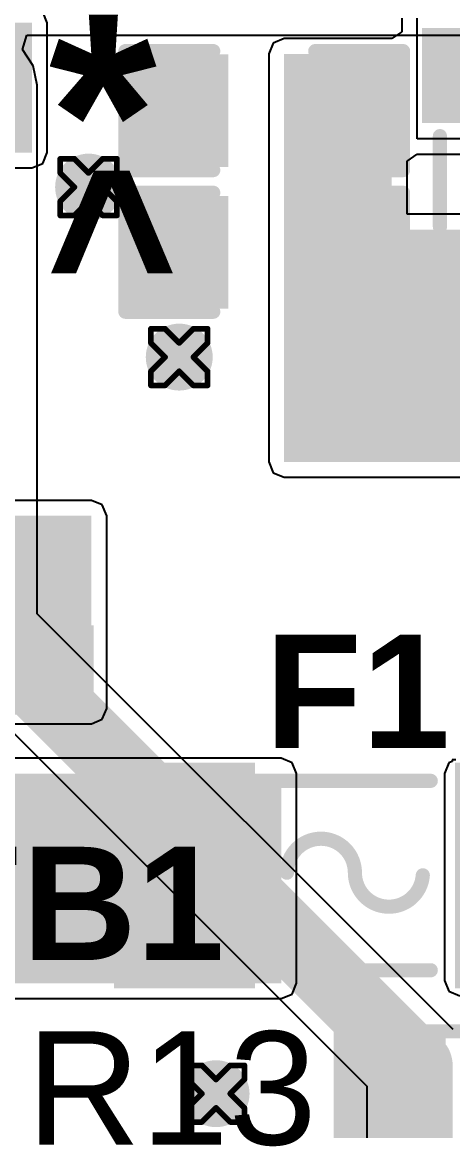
# Model space of a CAD drawing. Header units: inches. Extents: x -0.2 to 17.4, y -0.2 to 2.6.
# Drawn here: x 1.4876 to 1.6396, y 0.5479 to 0.9392 of the extents above; entities that cross this region are included whole.
import ezdxf

# ---------------------------------------------------------------- set-up
doc = ezdxf.new("R2010")
doc.units = ezdxf.units.IN
doc.header["$MEASUREMENT"] = 0
for name, color, linetype in [('Bottom Layer', 5, 'Continuous'), ('Drill Drawing', 1, 'Continuous'), ('Top Layer', 1, 'Continuous'), ('Top Overlay', 2, 'Continuous'), ('Top Paste', 8, 'Continuous'), ('Top Solder', 216, 'Continuous'), ('Via Holes', 16, 'Continuous')]:
    doc.layers.add(name, color=color, linetype=linetype)
doc.styles.add('Arial', font='', dxfattribs={"height": 0.2})
doc.styles.add('Arial_Bold', font='', dxfattribs={"height": 0.2})
doc.styles.get('Arial').set_extended_font_data('Arial')
doc.styles.get('Arial_Bold').set_extended_font_data('Arial', bold=True)

# ---------------------------------------------------------------- blocks, each defined once
blk = doc.blocks.new('R___0603_12')
at = {"layer": 'Top Layer'}
for points in [[(-0.015, 0.0175), (-0.015, -0.0175), (-0.045, -0.0175), (-0.045, 0.0175)], [(0.045, 0.0175), (0.045, -0.0175), (0.015, -0.0175), (0.015, 0.0175)]]:
    blk.add_hatch(color=1, dxfattribs=at).paths.add_polyline_path(points)
at = {"layer": 'Top Paste'}
for points in [[(-0.015, 0.0175), (-0.015, -0.0175), (-0.045, -0.0175), (-0.045, 0.0175)], [(0.045, 0.0175), (0.045, -0.0175), (0.015, -0.0175), (0.015, 0.0175)]]:
    blk.add_hatch(color=8, dxfattribs=at).paths.add_polyline_path(points)
at = {"layer": 'Top Solder'}
for points in [[(-0.011, 0.0215), (-0.011, -0.0215), (-0.049, -0.0215), (-0.049, 0.0215)], [(0.049, 0.0215), (0.049, -0.0215), (0.011, -0.0215), (0.011, 0.0215)]]:
    blk.add_hatch(color=216, dxfattribs=at).paths.add_polyline_path(points)
at = {"layer": 'Top Overlay'}
for points in [[(-0.048, 0.021, 0.005, 0.005, 0), (-0.048, -0.021, 0.005, 0.005, 0)], [(0.048, 0.021, 0.005, 0.005, 0), (-0.048, 0.021, 0.005, 0.005, 0)], [(0.048, 0.021, 0.005, 0.005, 0), (0.048, -0.021, 0.005, 0.005, 0)], [(0.048, -0.021, 0.005, 0.005, 0), (-0.048, -0.021, 0.005, 0.005, 0)]]:
    blk.add_lwpolyline(points, format="xyseb", dxfattribs=at)
for points in [[(-0.04925, 0.021, 0.0025, 0.0025, 1), (-0.04675, 0.021, 0.0025, 0.0025, 1)], [(-0.04925, 0.021, 0.0025, 0.0025, 1), (-0.04675, 0.021, 0.0025, 0.0025, 1)], [(0.04675, 0.021, 0.0025, 0.0025, 1), (0.04925, 0.021, 0.0025, 0.0025, 1)], [(0.04675, 0.021, 0.0025, 0.0025, 1), (0.04925, 0.021, 0.0025, 0.0025, 1)], [(-0.04925, -0.021, 0.0025, 0.0025, 1), (-0.04675, -0.021, 0.0025, 0.0025, 1)], [(-0.04925, -0.021, 0.0025, 0.0025, 1), (-0.04675, -0.021, 0.0025, 0.0025, 1)], [(0.04675, -0.021, 0.0025, 0.0025, 1), (0.04925, -0.021, 0.0025, 0.0025, 1)], [(0.04675, -0.021, 0.0025, 0.0025, 1), (0.04925, -0.021, 0.0025, 0.0025, 1)]]:
    blk.add_lwpolyline(points, format="xyseb", close=True, dxfattribs=at)
blk = doc.blocks.new('IND_1008__2520_M_______71')
at = {"layer": 'Top Layer'}
for points in [[(-0.0502, 0.04331), (-0.02461, 0.04331), (-0.02461, -0.04331), (-0.0502, -0.04331)], [(0.02461, 0.04331), (0.0502, 0.04331), (0.0502, -0.04331), (0.02461, -0.04331)]]:
    blk.add_hatch(color=1, dxfattribs=at).paths.add_polyline_path(points)
at = {"layer": 'Top Paste'}
for points in [[(-0.0502, 0.04331), (-0.02461, 0.04331), (-0.02461, -0.04331), (-0.0502, -0.04331)], [(0.02461, 0.04331), (0.0502, 0.04331), (0.0502, -0.04331), (0.02461, -0.04331)]]:
    blk.add_hatch(color=8, dxfattribs=at).paths.add_polyline_path(points)
at = {"layer": 'Top Solder'}
for points in [[(-0.0542, 0.04731), (-0.02061, 0.04731), (-0.02061, -0.04731), (-0.0542, -0.04731)], [(0.02061, 0.04731), (0.0542, 0.04731), (0.0542, -0.04731), (0.02061, -0.04731)]]:
    blk.add_hatch(color=216, dxfattribs=at).paths.add_polyline_path(points)
at = {"layer": 'Top Overlay'}
for points in [[(0.016, 0.041, 0.005, 0.005, 0), (-0.016, 0.041, 0.005, 0.005, 0)], [(0.016, -0.041, 0.005, 0.005, 0), (-0.016, -0.041, 0.005, 0.005, 0)]]:
    blk.add_lwpolyline(points, format="xyseb", dxfattribs=at)
for points in [[(-0.01725, 0.041, 0.0025, 0.0025, 1), (-0.01475, 0.041, 0.0025, 0.0025, 1)], [(0.01475, 0.041, 0.0025, 0.0025, 1), (0.01725, 0.041, 0.0025, 0.0025, 1)], [(-0.01725, -0.041, 0.0025, 0.0025, 1), (-0.01475, -0.041, 0.0025, 0.0025, 1)], [(0.01475, -0.041, 0.0025, 0.0025, 1), (0.01725, -0.041, 0.0025, 0.0025, 1)]]:
    blk.add_lwpolyline(points, format="xyseb", close=True, dxfattribs=at)
blk = doc.blocks.new('IND_0603__1608_M_______77')
at = {"layer": 'Top Layer'}
for points in [[(-0.03937, 0.01575), (-0.01575, 0.01575), (-0.01575, -0.01575), (-0.03937, -0.01575)], [(0.01575, 0.01575), (0.03937, 0.01575), (0.03937, -0.01575), (0.01575, -0.01575)]]:
    blk.add_hatch(color=1, dxfattribs=at).paths.add_polyline_path(points)
at = {"layer": 'Top Paste'}
for points in [[(-0.03937, 0.01575), (-0.01575, 0.01575), (-0.01575, -0.01575), (-0.03937, -0.01575)], [(0.01575, 0.01575), (0.03937, 0.01575), (0.03937, -0.01575), (0.01575, -0.01575)]]:
    blk.add_hatch(color=8, dxfattribs=at).paths.add_polyline_path(points)
at = {"layer": 'Top Solder'}
for points in [[(-0.04337, 0.01975), (-0.01175, 0.01975), (-0.01175, -0.01975), (-0.04337, -0.01975)], [(0.01175, 0.01975), (0.04337, 0.01975), (0.04337, -0.01975), (0.01175, -0.01975)]]:
    blk.add_hatch(color=216, dxfattribs=at).paths.add_polyline_path(points)
at = {"layer": 'Top Overlay'}
for points in [[(-0.008, 0.018, 0.005, 0.005, 0), (0.009, 0.018, 0.005, 0.005, 0)], [(-0.008, -0.018, 0.005, 0.005, 0), (0.009, -0.018, 0.005, 0.005, 0)]]:
    blk.add_lwpolyline(points, format="xyseb", dxfattribs=at)
for points in [[(-0.00925, 0.018, 0.0025, 0.0025, 1), (-0.00675, 0.018, 0.0025, 0.0025, 1)], [(0.00775, 0.018, 0.0025, 0.0025, 1), (0.01025, 0.018, 0.0025, 0.0025, 1)], [(-0.00925, -0.018, 0.0025, 0.0025, 1), (-0.00675, -0.018, 0.0025, 0.0025, 1)], [(0.00775, -0.018, 0.0025, 0.0025, 1), (0.01025, -0.018, 0.0025, 0.0025, 1)]]:
    blk.add_lwpolyline(points, format="xyseb", close=True, dxfattribs=at)
blk = doc.blocks.new('F____1206__3216_M_______78')
at = {"layer": 'Top Layer'}
for points in [[(-0.08102, 0.03583), (-0.03929, 0.03583), (-0.03929, -0.03583), (-0.08102, -0.03583)], [(0.03929, 0.03583), (0.08102, 0.03583), (0.08102, -0.03583), (0.03929, -0.03583)]]:
    blk.add_hatch(color=1, dxfattribs=at).paths.add_polyline_path(points)
at = {"layer": 'Top Paste'}
for points in [[(-0.08102, 0.03583), (-0.03929, 0.03583), (-0.03929, -0.03583), (-0.08102, -0.03583)], [(0.03929, 0.03583), (0.08102, 0.03583), (0.08102, -0.03583), (0.03929, -0.03583)]]:
    blk.add_hatch(color=8, dxfattribs=at).paths.add_polyline_path(points)
at = {"layer": 'Top Solder'}
for points in [[(-0.08502, 0.03983), (-0.03529, 0.03983), (-0.03529, -0.03983), (-0.08502, -0.03983)], [(0.03529, 0.03983), (0.08502, 0.03983), (0.08502, -0.03983), (0.03529, -0.03983)]]:
    blk.add_hatch(color=216, dxfattribs=at).paths.add_polyline_path(points)
at = {"layer": 'Top Overlay'}
for points in [[(0.02677, 0.03343, 0.005, 0.005, 0), (-0.02677, 0.03343, 0.005, 0.005, 0)], [(-0.02396, -0.00008, 0.005, 0.005, -0.962331), (0, -0.001, 0.005, 0.005, 0)], [(0.024, -0.001, 0.005, 0.005, -1), (0, -0.001, 0.005, 0.005, 0)], [(0.02677, -0.03343, 0.005, 0.005, 0), (-0.02677, -0.03343, 0.005, 0.005, 0)]]:
    blk.add_lwpolyline(points, format="xyseb", dxfattribs=at)
for points in [[(-0.02802, 0.03343, 0.0025, 0.0025, 1), (-0.02552, 0.03343, 0.0025, 0.0025, 1)], [(0.02552, 0.03343, 0.0025, 0.0025, 1), (0.02802, 0.03343, 0.0025, 0.0025, 1)], [(-0.02521, -0.00008, 0.0025, 0.0025, 1), (-0.02271, -0.00008, 0.0025, 0.0025, 1)], [(-0.00125, -0.001, 0.0025, 0.0025, 1), (0.00125, -0.001, 0.0025, 0.0025, 1)], [(-0.00125, -0.001, 0.0025, 0.0025, 1), (0.00125, -0.001, 0.0025, 0.0025, 1)], [(0.02275, -0.001, 0.0025, 0.0025, 1), (0.02525, -0.001, 0.0025, 0.0025, 1)], [(-0.02802, -0.03343, 0.0025, 0.0025, 1), (-0.02552, -0.03343, 0.0025, 0.0025, 1)], [(0.02552, -0.03343, 0.0025, 0.0025, 1), (0.02802, -0.03343, 0.0025, 0.0025, 1)]]:
    blk.add_lwpolyline(points, format="xyseb", close=True, dxfattribs=at)
blk = doc.blocks.new('C___0603_117')
at = {"layer": 'Top Layer'}
for points in [[(-0.015, 0.0175), (-0.015, -0.0175), (-0.045, -0.0175), (-0.045, 0.0175)], [(0.045, 0.0175), (0.045, -0.0175), (0.015, -0.0175), (0.015, 0.0175)]]:
    blk.add_hatch(color=1, dxfattribs=at).paths.add_polyline_path(points)
at = {"layer": 'Top Paste'}
for points in [[(-0.015, 0.0175), (-0.015, -0.0175), (-0.045, -0.0175), (-0.045, 0.0175)], [(0.045, 0.0175), (0.045, -0.0175), (0.015, -0.0175), (0.015, 0.0175)]]:
    blk.add_hatch(color=8, dxfattribs=at).paths.add_polyline_path(points)
at = {"layer": 'Top Solder'}
for points in [[(-0.01264, 0.01986), (-0.01264, -0.01986), (-0.04736, -0.01986), (-0.04736, 0.01986)], [(0.04736, 0.01986), (0.04736, -0.01986), (0.01264, -0.01986), (0.01264, 0.01986)]]:
    blk.add_hatch(color=216, dxfattribs=at).paths.add_polyline_path(points)
at = {"layer": 'Top Overlay'}
for points in [[(-0.049, -0.021, 0.005, 0.005, 0), (-0.049, 0.021, 0.005, 0.005, 0)], [(-0.049, 0.021, 0.005, 0.005, 0), (-0.018, 0.021, 0.005, 0.005, 0)], [(0.018, 0.021, 0.005, 0.005, 0), (0.049, 0.021, 0.005, 0.005, 0)], [(0.049, -0.021, 0.005, 0.005, 0), (0.049, 0.021, 0.005, 0.005, 0)], [(-0.049, -0.021, 0.005, 0.005, 0), (-0.018, -0.021, 0.005, 0.005, 0)], [(0.018, -0.021, 0.005, 0.005, 0), (0.049, -0.021, 0.005, 0.005, 0)]]:
    blk.add_lwpolyline(points, format="xyseb", dxfattribs=at)
for points in [[(-0.05025, 0.021, 0.0025, 0.0025, 1), (-0.04775, 0.021, 0.0025, 0.0025, 1)], [(-0.05025, 0.021, 0.0025, 0.0025, 1), (-0.04775, 0.021, 0.0025, 0.0025, 1)], [(-0.01925, 0.021, 0.0025, 0.0025, 1), (-0.01675, 0.021, 0.0025, 0.0025, 1)], [(0.01675, 0.021, 0.0025, 0.0025, 1), (0.01925, 0.021, 0.0025, 0.0025, 1)], [(0.04775, 0.021, 0.0025, 0.0025, 1), (0.05025, 0.021, 0.0025, 0.0025, 1)], [(0.04775, 0.021, 0.0025, 0.0025, 1), (0.05025, 0.021, 0.0025, 0.0025, 1)], [(-0.05025, -0.021, 0.0025, 0.0025, 1), (-0.04775, -0.021, 0.0025, 0.0025, 1)], [(-0.05025, -0.021, 0.0025, 0.0025, 1), (-0.04775, -0.021, 0.0025, 0.0025, 1)], [(-0.01925, -0.021, 0.0025, 0.0025, 1), (-0.01675, -0.021, 0.0025, 0.0025, 1)], [(0.01675, -0.021, 0.0025, 0.0025, 1), (0.01925, -0.021, 0.0025, 0.0025, 1)], [(0.04775, -0.021, 0.0025, 0.0025, 1), (0.05025, -0.021, 0.0025, 0.0025, 1)], [(0.04775, -0.021, 0.0025, 0.0025, 1), (0.05025, -0.021, 0.0025, 0.0025, 1)]]:
    blk.add_lwpolyline(points, format="xyseb", close=True, dxfattribs=at)
blk = doc.blocks.new('C___0603_118')
at = {"layer": 'Top Layer'}
for points in [[(-0.015, 0.0175), (-0.015, -0.0175), (-0.045, -0.0175), (-0.045, 0.0175)], [(0.045, 0.0175), (0.045, -0.0175), (0.015, -0.0175), (0.015, 0.0175)]]:
    blk.add_hatch(color=1, dxfattribs=at).paths.add_polyline_path(points)
at = {"layer": 'Top Paste'}
for points in [[(-0.015, 0.0175), (-0.015, -0.0175), (-0.045, -0.0175), (-0.045, 0.0175)], [(0.045, 0.0175), (0.045, -0.0175), (0.015, -0.0175), (0.015, 0.0175)]]:
    blk.add_hatch(color=8, dxfattribs=at).paths.add_polyline_path(points)
at = {"layer": 'Top Solder'}
for points in [[(-0.01264, 0.01986), (-0.01264, -0.01986), (-0.04736, -0.01986), (-0.04736, 0.01986)], [(0.04736, 0.01986), (0.04736, -0.01986), (0.01264, -0.01986), (0.01264, 0.01986)]]:
    blk.add_hatch(color=216, dxfattribs=at).paths.add_polyline_path(points)
at = {"layer": 'Top Overlay'}
for points in [[(-0.049, 0.021, 0.005, 0.005, 0), (-0.018, 0.021, 0.005, 0.005, 0)], [(-0.049, -0.021, 0.005, 0.005, 0), (-0.049, 0.021, 0.005, 0.005, 0)], [(0.018, 0.021, 0.005, 0.005, 0), (0.049, 0.021, 0.005, 0.005, 0)], [(0.049, -0.021, 0.005, 0.005, 0), (0.049, 0.021, 0.005, 0.005, 0)], [(-0.049, -0.021, 0.005, 0.005, 0), (-0.018, -0.021, 0.005, 0.005, 0)], [(0.018, -0.021, 0.005, 0.005, 0), (0.049, -0.021, 0.005, 0.005, 0)]]:
    blk.add_lwpolyline(points, format="xyseb", dxfattribs=at)
for points in [[(-0.05025, 0.021, 0.0025, 0.0025, 1), (-0.04775, 0.021, 0.0025, 0.0025, 1)], [(-0.05025, 0.021, 0.0025, 0.0025, 1), (-0.04775, 0.021, 0.0025, 0.0025, 1)], [(-0.01925, 0.021, 0.0025, 0.0025, 1), (-0.01675, 0.021, 0.0025, 0.0025, 1)], [(0.01675, 0.021, 0.0025, 0.0025, 1), (0.01925, 0.021, 0.0025, 0.0025, 1)], [(0.04775, 0.021, 0.0025, 0.0025, 1), (0.05025, 0.021, 0.0025, 0.0025, 1)], [(0.04775, 0.021, 0.0025, 0.0025, 1), (0.05025, 0.021, 0.0025, 0.0025, 1)], [(-0.05025, -0.021, 0.0025, 0.0025, 1), (-0.04775, -0.021, 0.0025, 0.0025, 1)], [(-0.05025, -0.021, 0.0025, 0.0025, 1), (-0.04775, -0.021, 0.0025, 0.0025, 1)], [(-0.01925, -0.021, 0.0025, 0.0025, 1), (-0.01675, -0.021, 0.0025, 0.0025, 1)], [(0.01675, -0.021, 0.0025, 0.0025, 1), (0.01925, -0.021, 0.0025, 0.0025, 1)], [(0.04775, -0.021, 0.0025, 0.0025, 1), (0.05025, -0.021, 0.0025, 0.0025, 1)], [(0.04775, -0.021, 0.0025, 0.0025, 1), (0.05025, -0.021, 0.0025, 0.0025, 1)]]:
    blk.add_lwpolyline(points, format="xyseb", close=True, dxfattribs=at)

msp = doc.modelspace()

# ---------------------------------------------------------------- hatches: boundary and pattern name
at = {"layer": 'Bottom Layer'}
h = msp.add_hatch(color=5, dxfattribs=at)
edge = h.paths.add_edge_path()
edge.add_arc((1.511, 0.881), 0.01181, 0, 360)
h = msp.add_hatch(color=5, dxfattribs=at)
edge = h.paths.add_edge_path()
edge.add_arc((1.543, 0.821), 0.01181, 0, 360)
h = msp.add_hatch(color=5, dxfattribs=at)
edge = h.paths.add_edge_path()
edge.add_arc((1.556, 0.561), 0.01181, 0, 360)
at = {"layer": 'Top Layer'}
for points in [[(1.27702, 0.89318), (1.491, 0.89318), (1.491, 0.939), (1.27702, 0.939)], [(1.58, 0.784), (1.618, 0.784), (1.618, 0.928), (1.58, 0.928)], [(1.589, 0.784), (1.819, 0.784), (1.819, 0.866), (1.589, 0.866)], [(1.395, 0.765), (1.395, 0.697), (1.512, 0.697), (1.512, 0.765)], [(1.428, 0.6), (1.579, 0.6), (1.579, 0.674), (1.428, 0.674)]]:
    msp.add_hatch(color=1, dxfattribs=at).paths.add_polyline_path(points)
h = msp.add_hatch(color=1, dxfattribs=at)
edge = h.paths.add_edge_path()
edge.add_arc((1.511, 0.881), 0.01181, 0, 360)
h = msp.add_hatch(color=1, dxfattribs=at)
edge = h.paths.add_edge_path()
edge.add_arc((1.543, 0.821), 0.01181, 0, 360)
h = msp.add_hatch(color=1, dxfattribs=at)
edge = h.paths.add_edge_path()
edge.add_arc((1.556, 0.561), 0.01181, 0, 360)
at = {"layer": 'Via Holes'}
h = msp.add_hatch(color=7, dxfattribs=at)
edge = h.paths.add_edge_path()
edge.add_arc((1.511, 0.881), 0.00591, 0, 360)
h = msp.add_hatch(color=7, dxfattribs=at)
edge = h.paths.add_edge_path()
edge.add_arc((1.543, 0.821), 0.00591, 0, 360)
h = msp.add_hatch(color=7, dxfattribs=at)
edge = h.paths.add_edge_path()
edge.add_arc((1.556, 0.561), 0.00591, 0, 360)

# ---------------------------------------------------------------- linework, layer by layer
at = {"layer": 'Bottom Layer'}
for p, q in [((1.48762, 0.92962), (1.48918, 0.93459)), ((1.48918, 0.93459), (1.84198, 0.93459)), ((1.49148, 0.92383), (1.48762, 0.92962)), ((1.49284, 0.917), (1.49148, 0.92383)), ((1.49284, 0.73039), (1.49284, 0.917)), ((1.63962, 0.58362), (1.49284, 0.73039)), ((1.46238, 0.71038), (1.60916, 0.56361)), ((1.60916, 0.56361), (1.60916, 0.40865))]:
    msp.add_line(p, q, dxfattribs=at)
for points in [[(1.475, 0.723, 0.025, 0.025, 0), (1.627, 0.571, 0.025, 0.025, 0)], [(1.627, 0.40865, 0.025, 0.025, 0), (1.627, 0.571, 0.025, 0.025, 0)]]:
    msp.add_lwpolyline(points, format="xyseb", dxfattribs=at)
msp.add_lwpolyline([(1.62075, 0.571, 0.0125, 0.0125, 1), (1.63325, 0.571, 0.0125, 0.0125, 1)], format="xyseb", close=True, dxfattribs=at)
msp.add_lwpolyline([(1.62075, 0.571, 0.0125, 0.0125, 1), (1.63325, 0.571, 0.0125, 0.0125, 1)], format="xyseb", close=True, dxfattribs=at)
at = {"layer": 'Drill Drawing'}
for points in [[(1.501, 0.886, 0.002, 0.002, 0), (1.501, 0.891, 0.002, 0.002, 0)], [(1.501, 0.891, 0.002, 0.002, 0), (1.506, 0.891, 0.002, 0.002, 0)], [(1.506, 0.891, 0.002, 0.002, 0), (1.511, 0.886, 0.002, 0.002, 0)], [(1.511, 0.886, 0.002, 0.002, 0), (1.516, 0.891, 0.002, 0.002, 0)], [(1.516, 0.891, 0.002, 0.002, 0), (1.521, 0.891, 0.002, 0.002, 0)], [(1.521, 0.886, 0.002, 0.002, 0), (1.521, 0.891, 0.002, 0.002, 0)], [(1.501, 0.886, 0.002, 0.002, 0), (1.506, 0.881, 0.002, 0.002, 0)], [(1.516, 0.881, 0.002, 0.002, 0), (1.521, 0.886, 0.002, 0.002, 0)], [(1.501, 0.876, 0.002, 0.002, 0), (1.506, 0.881, 0.002, 0.002, 0)], [(1.516, 0.881, 0.002, 0.002, 0), (1.521, 0.876, 0.002, 0.002, 0)], [(1.501, 0.871, 0.002, 0.002, 0), (1.501, 0.876, 0.002, 0.002, 0)], [(1.506, 0.871, 0.002, 0.002, 0), (1.511, 0.876, 0.002, 0.002, 0)], [(1.511, 0.876, 0.002, 0.002, 0), (1.516, 0.871, 0.002, 0.002, 0)], [(1.521, 0.871, 0.002, 0.002, 0), (1.521, 0.876, 0.002, 0.002, 0)], [(1.501, 0.871, 0.002, 0.002, 0), (1.506, 0.871, 0.002, 0.002, 0)], [(1.516, 0.871, 0.002, 0.002, 0), (1.521, 0.871, 0.002, 0.002, 0)], [(1.533, 0.826, 0.002, 0.002, 0), (1.533, 0.831, 0.002, 0.002, 0)], [(1.533, 0.831, 0.002, 0.002, 0), (1.538, 0.831, 0.002, 0.002, 0)], [(1.538, 0.831, 0.002, 0.002, 0), (1.543, 0.826, 0.002, 0.002, 0)], [(1.543, 0.826, 0.002, 0.002, 0), (1.548, 0.831, 0.002, 0.002, 0)], [(1.548, 0.831, 0.002, 0.002, 0), (1.553, 0.831, 0.002, 0.002, 0)], [(1.553, 0.826, 0.002, 0.002, 0), (1.553, 0.831, 0.002, 0.002, 0)], [(1.533, 0.826, 0.002, 0.002, 0), (1.538, 0.821, 0.002, 0.002, 0)], [(1.548, 0.821, 0.002, 0.002, 0), (1.553, 0.826, 0.002, 0.002, 0)], [(1.533, 0.816, 0.002, 0.002, 0), (1.538, 0.821, 0.002, 0.002, 0)], [(1.548, 0.821, 0.002, 0.002, 0), (1.553, 0.816, 0.002, 0.002, 0)], [(1.533, 0.811, 0.002, 0.002, 0), (1.533, 0.816, 0.002, 0.002, 0)], [(1.538, 0.811, 0.002, 0.002, 0), (1.543, 0.816, 0.002, 0.002, 0)], [(1.543, 0.816, 0.002, 0.002, 0), (1.548, 0.811, 0.002, 0.002, 0)], [(1.553, 0.811, 0.002, 0.002, 0), (1.553, 0.816, 0.002, 0.002, 0)], [(1.533, 0.811, 0.002, 0.002, 0), (1.538, 0.811, 0.002, 0.002, 0)], [(1.548, 0.811, 0.002, 0.002, 0), (1.553, 0.811, 0.002, 0.002, 0)], [(1.546, 0.566, 0.002, 0.002, 0), (1.546, 0.571, 0.002, 0.002, 0)], [(1.546, 0.571, 0.002, 0.002, 0), (1.551, 0.571, 0.002, 0.002, 0)], [(1.551, 0.571, 0.002, 0.002, 0), (1.556, 0.566, 0.002, 0.002, 0)], [(1.556, 0.566, 0.002, 0.002, 0), (1.561, 0.571, 0.002, 0.002, 0)], [(1.561, 0.571, 0.002, 0.002, 0), (1.566, 0.571, 0.002, 0.002, 0)], [(1.566, 0.566, 0.002, 0.002, 0), (1.566, 0.571, 0.002, 0.002, 0)], [(1.546, 0.566, 0.002, 0.002, 0), (1.551, 0.561, 0.002, 0.002, 0)], [(1.561, 0.561, 0.002, 0.002, 0), (1.566, 0.566, 0.002, 0.002, 0)], [(1.546, 0.556, 0.002, 0.002, 0), (1.551, 0.561, 0.002, 0.002, 0)], [(1.561, 0.561, 0.002, 0.002, 0), (1.566, 0.556, 0.002, 0.002, 0)], [(1.546, 0.551, 0.002, 0.002, 0), (1.546, 0.556, 0.002, 0.002, 0)], [(1.551, 0.551, 0.002, 0.002, 0), (1.556, 0.556, 0.002, 0.002, 0)], [(1.556, 0.556, 0.002, 0.002, 0), (1.561, 0.551, 0.002, 0.002, 0)], [(1.566, 0.551, 0.002, 0.002, 0), (1.566, 0.556, 0.002, 0.002, 0)], [(1.546, 0.551, 0.002, 0.002, 0), (1.551, 0.551, 0.002, 0.002, 0)], [(1.561, 0.551, 0.002, 0.002, 0), (1.566, 0.551, 0.002, 0.002, 0)]]:
    msp.add_lwpolyline(points, format="xyseb", dxfattribs=at)
for points in [[(1.5005, 0.891, 0.001, 0.001, 1), (1.5015, 0.891, 0.001, 0.001, 1)], [(1.5005, 0.891, 0.001, 0.001, 1), (1.5015, 0.891, 0.001, 0.001, 1)], [(1.5055, 0.891, 0.001, 0.001, 1), (1.5065, 0.891, 0.001, 0.001, 1)], [(1.5055, 0.891, 0.001, 0.001, 1), (1.5065, 0.891, 0.001, 0.001, 1)], [(1.5155, 0.891, 0.001, 0.001, 1), (1.5165, 0.891, 0.001, 0.001, 1)], [(1.5155, 0.891, 0.001, 0.001, 1), (1.5165, 0.891, 0.001, 0.001, 1)], [(1.5205, 0.891, 0.001, 0.001, 1), (1.5215, 0.891, 0.001, 0.001, 1)], [(1.5205, 0.891, 0.001, 0.001, 1), (1.5215, 0.891, 0.001, 0.001, 1)], [(1.5005, 0.886, 0.001, 0.001, 1), (1.5015, 0.886, 0.001, 0.001, 1)], [(1.5005, 0.886, 0.001, 0.001, 1), (1.5015, 0.886, 0.001, 0.001, 1)], [(1.5105, 0.886, 0.001, 0.001, 1), (1.5115, 0.886, 0.001, 0.001, 1)], [(1.5105, 0.886, 0.001, 0.001, 1), (1.5115, 0.886, 0.001, 0.001, 1)], [(1.5205, 0.886, 0.001, 0.001, 1), (1.5215, 0.886, 0.001, 0.001, 1)], [(1.5205, 0.886, 0.001, 0.001, 1), (1.5215, 0.886, 0.001, 0.001, 1)], [(1.5055, 0.881, 0.001, 0.001, 1), (1.5065, 0.881, 0.001, 0.001, 1)], [(1.5055, 0.881, 0.001, 0.001, 1), (1.5065, 0.881, 0.001, 0.001, 1)], [(1.5155, 0.881, 0.001, 0.001, 1), (1.5165, 0.881, 0.001, 0.001, 1)], [(1.5155, 0.881, 0.001, 0.001, 1), (1.5165, 0.881, 0.001, 0.001, 1)], [(1.5005, 0.876, 0.001, 0.001, 1), (1.5015, 0.876, 0.001, 0.001, 1)], [(1.5005, 0.876, 0.001, 0.001, 1), (1.5015, 0.876, 0.001, 0.001, 1)], [(1.5105, 0.876, 0.001, 0.001, 1), (1.5115, 0.876, 0.001, 0.001, 1)], [(1.5105, 0.876, 0.001, 0.001, 1), (1.5115, 0.876, 0.001, 0.001, 1)], [(1.5205, 0.876, 0.001, 0.001, 1), (1.5215, 0.876, 0.001, 0.001, 1)], [(1.5205, 0.876, 0.001, 0.001, 1), (1.5215, 0.876, 0.001, 0.001, 1)], [(1.5005, 0.871, 0.001, 0.001, 1), (1.5015, 0.871, 0.001, 0.001, 1)], [(1.5005, 0.871, 0.001, 0.001, 1), (1.5015, 0.871, 0.001, 0.001, 1)], [(1.5055, 0.871, 0.001, 0.001, 1), (1.5065, 0.871, 0.001, 0.001, 1)], [(1.5055, 0.871, 0.001, 0.001, 1), (1.5065, 0.871, 0.001, 0.001, 1)], [(1.5155, 0.871, 0.001, 0.001, 1), (1.5165, 0.871, 0.001, 0.001, 1)], [(1.5155, 0.871, 0.001, 0.001, 1), (1.5165, 0.871, 0.001, 0.001, 1)], [(1.5205, 0.871, 0.001, 0.001, 1), (1.5215, 0.871, 0.001, 0.001, 1)], [(1.5205, 0.871, 0.001, 0.001, 1), (1.5215, 0.871, 0.001, 0.001, 1)], [(1.5325, 0.831, 0.001, 0.001, 1), (1.5335, 0.831, 0.001, 0.001, 1)], [(1.5325, 0.831, 0.001, 0.001, 1), (1.5335, 0.831, 0.001, 0.001, 1)], [(1.5375, 0.831, 0.001, 0.001, 1), (1.5385, 0.831, 0.001, 0.001, 1)], [(1.5375, 0.831, 0.001, 0.001, 1), (1.5385, 0.831, 0.001, 0.001, 1)], [(1.5475, 0.831, 0.001, 0.001, 1), (1.5485, 0.831, 0.001, 0.001, 1)], [(1.5475, 0.831, 0.001, 0.001, 1), (1.5485, 0.831, 0.001, 0.001, 1)], [(1.5525, 0.831, 0.001, 0.001, 1), (1.5535, 0.831, 0.001, 0.001, 1)], [(1.5525, 0.831, 0.001, 0.001, 1), (1.5535, 0.831, 0.001, 0.001, 1)], [(1.5325, 0.826, 0.001, 0.001, 1), (1.5335, 0.826, 0.001, 0.001, 1)], [(1.5325, 0.826, 0.001, 0.001, 1), (1.5335, 0.826, 0.001, 0.001, 1)], [(1.5425, 0.826, 0.001, 0.001, 1), (1.5435, 0.826, 0.001, 0.001, 1)], [(1.5425, 0.826, 0.001, 0.001, 1), (1.5435, 0.826, 0.001, 0.001, 1)], [(1.5525, 0.826, 0.001, 0.001, 1), (1.5535, 0.826, 0.001, 0.001, 1)], [(1.5525, 0.826, 0.001, 0.001, 1), (1.5535, 0.826, 0.001, 0.001, 1)], [(1.5375, 0.821, 0.001, 0.001, 1), (1.5385, 0.821, 0.001, 0.001, 1)], [(1.5375, 0.821, 0.001, 0.001, 1), (1.5385, 0.821, 0.001, 0.001, 1)], [(1.5475, 0.821, 0.001, 0.001, 1), (1.5485, 0.821, 0.001, 0.001, 1)], [(1.5475, 0.821, 0.001, 0.001, 1), (1.5485, 0.821, 0.001, 0.001, 1)], [(1.5325, 0.816, 0.001, 0.001, 1), (1.5335, 0.816, 0.001, 0.001, 1)], [(1.5325, 0.816, 0.001, 0.001, 1), (1.5335, 0.816, 0.001, 0.001, 1)], [(1.5425, 0.816, 0.001, 0.001, 1), (1.5435, 0.816, 0.001, 0.001, 1)], [(1.5425, 0.816, 0.001, 0.001, 1), (1.5435, 0.816, 0.001, 0.001, 1)], [(1.5525, 0.816, 0.001, 0.001, 1), (1.5535, 0.816, 0.001, 0.001, 1)], [(1.5525, 0.816, 0.001, 0.001, 1), (1.5535, 0.816, 0.001, 0.001, 1)], [(1.5325, 0.811, 0.001, 0.001, 1), (1.5335, 0.811, 0.001, 0.001, 1)], [(1.5325, 0.811, 0.001, 0.001, 1), (1.5335, 0.811, 0.001, 0.001, 1)], [(1.5375, 0.811, 0.001, 0.001, 1), (1.5385, 0.811, 0.001, 0.001, 1)], [(1.5375, 0.811, 0.001, 0.001, 1), (1.5385, 0.811, 0.001, 0.001, 1)], [(1.5475, 0.811, 0.001, 0.001, 1), (1.5485, 0.811, 0.001, 0.001, 1)], [(1.5475, 0.811, 0.001, 0.001, 1), (1.5485, 0.811, 0.001, 0.001, 1)], [(1.5525, 0.811, 0.001, 0.001, 1), (1.5535, 0.811, 0.001, 0.001, 1)], [(1.5525, 0.811, 0.001, 0.001, 1), (1.5535, 0.811, 0.001, 0.001, 1)], [(1.5455, 0.571, 0.001, 0.001, 1), (1.5465, 0.571, 0.001, 0.001, 1)], [(1.5455, 0.571, 0.001, 0.001, 1), (1.5465, 0.571, 0.001, 0.001, 1)], [(1.5505, 0.571, 0.001, 0.001, 1), (1.5515, 0.571, 0.001, 0.001, 1)], [(1.5505, 0.571, 0.001, 0.001, 1), (1.5515, 0.571, 0.001, 0.001, 1)], [(1.5605, 0.571, 0.001, 0.001, 1), (1.5615, 0.571, 0.001, 0.001, 1)], [(1.5605, 0.571, 0.001, 0.001, 1), (1.5615, 0.571, 0.001, 0.001, 1)], [(1.5655, 0.571, 0.001, 0.001, 1), (1.5665, 0.571, 0.001, 0.001, 1)], [(1.5655, 0.571, 0.001, 0.001, 1), (1.5665, 0.571, 0.001, 0.001, 1)], [(1.5455, 0.566, 0.001, 0.001, 1), (1.5465, 0.566, 0.001, 0.001, 1)], [(1.5455, 0.566, 0.001, 0.001, 1), (1.5465, 0.566, 0.001, 0.001, 1)], [(1.5555, 0.566, 0.001, 0.001, 1), (1.5565, 0.566, 0.001, 0.001, 1)], [(1.5555, 0.566, 0.001, 0.001, 1), (1.5565, 0.566, 0.001, 0.001, 1)], [(1.5655, 0.566, 0.001, 0.001, 1), (1.5665, 0.566, 0.001, 0.001, 1)], [(1.5655, 0.566, 0.001, 0.001, 1), (1.5665, 0.566, 0.001, 0.001, 1)], [(1.5505, 0.561, 0.001, 0.001, 1), (1.5515, 0.561, 0.001, 0.001, 1)], [(1.5505, 0.561, 0.001, 0.001, 1), (1.5515, 0.561, 0.001, 0.001, 1)], [(1.5605, 0.561, 0.001, 0.001, 1), (1.5615, 0.561, 0.001, 0.001, 1)], [(1.5605, 0.561, 0.001, 0.001, 1), (1.5615, 0.561, 0.001, 0.001, 1)], [(1.5455, 0.556, 0.001, 0.001, 1), (1.5465, 0.556, 0.001, 0.001, 1)], [(1.5455, 0.556, 0.001, 0.001, 1), (1.5465, 0.556, 0.001, 0.001, 1)], [(1.5555, 0.556, 0.001, 0.001, 1), (1.5565, 0.556, 0.001, 0.001, 1)], [(1.5555, 0.556, 0.001, 0.001, 1), (1.5565, 0.556, 0.001, 0.001, 1)], [(1.5655, 0.556, 0.001, 0.001, 1), (1.5665, 0.556, 0.001, 0.001, 1)], [(1.5655, 0.556, 0.001, 0.001, 1), (1.5665, 0.556, 0.001, 0.001, 1)], [(1.5455, 0.551, 0.001, 0.001, 1), (1.5465, 0.551, 0.001, 0.001, 1)], [(1.5455, 0.551, 0.001, 0.001, 1), (1.5465, 0.551, 0.001, 0.001, 1)], [(1.5505, 0.551, 0.001, 0.001, 1), (1.5515, 0.551, 0.001, 0.001, 1)], [(1.5505, 0.551, 0.001, 0.001, 1), (1.5515, 0.551, 0.001, 0.001, 1)], [(1.5605, 0.551, 0.001, 0.001, 1), (1.5615, 0.551, 0.001, 0.001, 1)], [(1.5605, 0.551, 0.001, 0.001, 1), (1.5615, 0.551, 0.001, 0.001, 1)], [(1.5655, 0.551, 0.001, 0.001, 1), (1.5665, 0.551, 0.001, 0.001, 1)], [(1.5655, 0.551, 0.001, 0.001, 1), (1.5665, 0.551, 0.001, 0.001, 1)]]:
    msp.add_lwpolyline(points, format="xyseb", close=True, dxfattribs=at)
at = {"layer": 'Top Layer'}
for p, q in [((1.49641, 0.939), (1.49483, 0.94283)), ((1.62159, 0.94059), (1.62159, 0.93581)), ((1.627, 0.898), (1.627, 0.94059)), ((1.49641, 0.89318), (1.49641, 0.939)), ((1.62159, 0.93581), (1.618, 0.93341)), ((1.57617, 0.93183), (1.57459, 0.928)), ((1.58, 0.93341), (1.57617, 0.93183)), ((1.618, 0.93341), (1.58, 0.93341)), ((1.57459, 0.928), (1.57459, 0.784)), ((1.719, 0.898), (1.627, 0.898)), ((1.49483, 0.88936), (1.49641, 0.89318)), ((1.62341, 0.89019), (1.627, 0.89259)), ((1.627, 0.89259), (1.719, 0.89259)), ((1.491, 0.88777), (1.49483, 0.88936)), ((1.62341, 0.87141), (1.62341, 0.89019)), ((1.27702, 0.88777), (1.491, 0.88777)), ((1.819, 0.87141), (1.62341, 0.87141)), ((1.57459, 0.784), (1.57617, 0.78017)), ((1.57617, 0.78017), (1.58, 0.77859)), ((1.58, 0.77859), (1.882, 0.77859)), ((1.512, 0.77041), (1.395, 0.77041)), ((1.51583, 0.76883), (1.512, 0.77041)), ((1.51741, 0.765), (1.51583, 0.76883)), ((1.51741, 0.697), (1.51741, 0.765)), ((1.51583, 0.69317), (1.51741, 0.697)), ((1.512, 0.69159), (1.51583, 0.69317)), ((1.395, 0.69159), (1.512, 0.69159)), ((1.579, 0.67941), (1.428, 0.67941)), ((1.58283, 0.67783), (1.579, 0.67941)), ((1.58441, 0.674), (1.58283, 0.67783)), ((1.63817, 0.67783), (1.63659, 0.674)), ((1.63929, 0.67829), (1.63817, 0.67783)), ((1.64059, 0.67883), (1.63929, 0.67883)), ((1.63929, 0.67883), (1.63929, 0.67829)), ((1.58441, 0.6), (1.58441, 0.674)), ((1.63659, 0.674), (1.63659, 0.601)), ((1.58283, 0.59617), (1.58441, 0.6)), ((1.63659, 0.601), (1.63817, 0.59717)), ((1.579, 0.59459), (1.58283, 0.59617)), ((1.63817, 0.59717), (1.642, 0.59559)), ((1.428, 0.59459), (1.579, 0.59459))]:
    msp.add_line(p, q, dxfattribs=at)

# ---------------------------------------------------------------- block references
for name, p, rotation in [('IND_1008__2520_M_______71', (1.676, 0.883), 270), ('IND_0603__1608_M_______77', (1.493, 0.683), 90), ('F____1206__3216_M_______78', (1.605, 0.638), 180), ('R___0603_12', (1.648, 0.562), 180)]:
    msp.add_blockref(name, p, dxfattribs=dict(rotation=rotation))
for name, p in [('C___0603_117', (1.573, 0.908)), ('C___0603_118', (1.573, 0.858))]:
    msp.add_blockref(name, p)

# ---------------------------------------------------------------- texts
at = {"layer": 'Top Overlay', "style": 'Arial_Bold'}
for s, height, p in [('*', 0.07, (1.497, 0.87182)), ('^ ', 0.057, (1.496, 0.82976))]:
    msp.add_text(s, height=height, rotation=360, dxfattribs=at).set_placement(p)
at = {"layer": 'Top Overlay'}
for s, style, p in [('F1', 'Arial_Bold', (1.57334, 0.68301)), ('FB1', 'Arial_Bold', (1.45342, 0.60815)), ('R13', 'Arial', (1.48902, 0.54301))]:
    msp.add_text(s, height=0.04, dxfattribs=dict(at, style=style)).set_placement(p)

doc.saveas('drawing.dxf')
